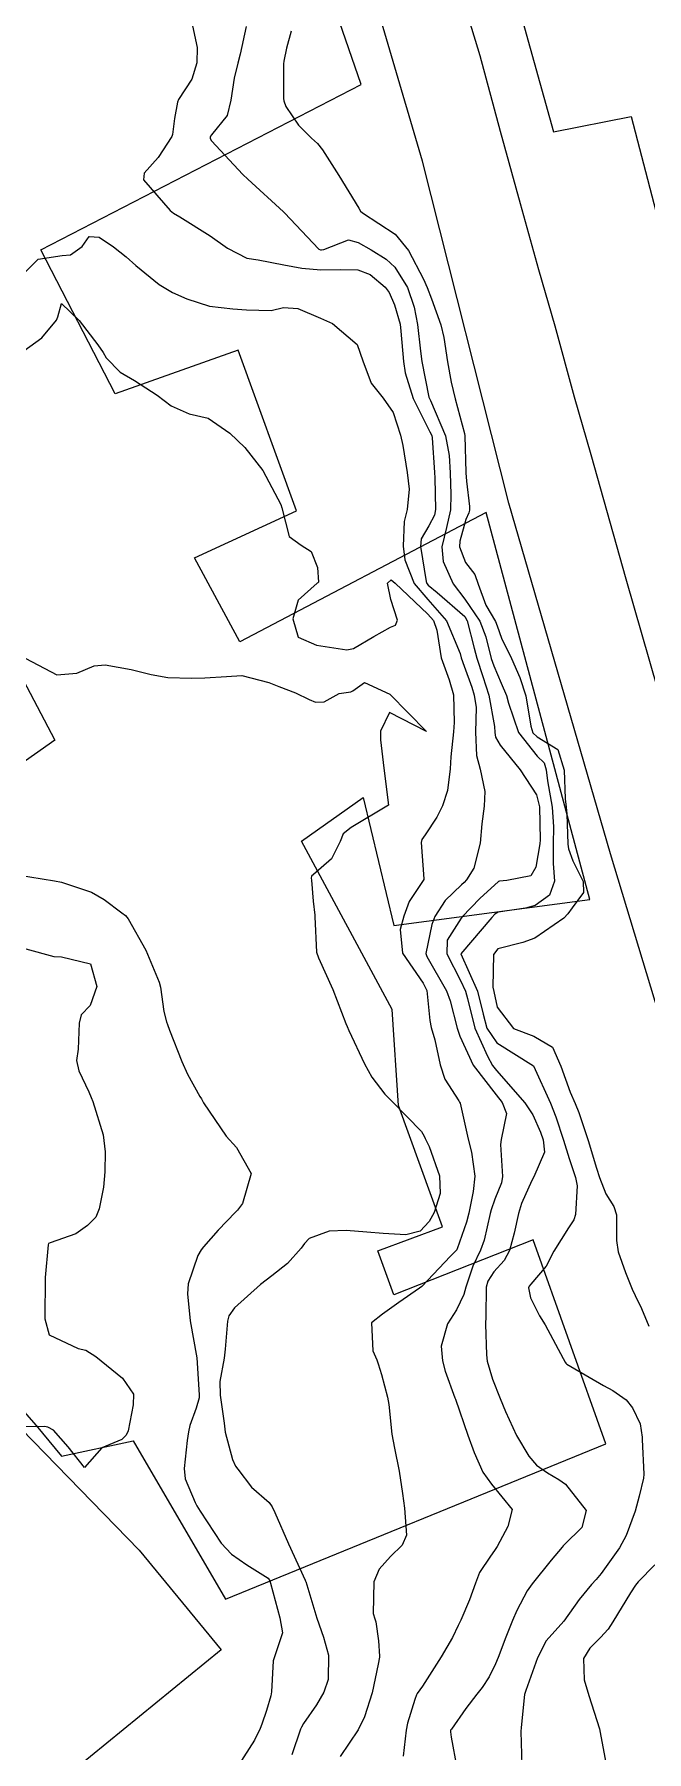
# Model space of a CAD drawing. Header units: metres. Extents: x 307586 to 320046, y 7427249 to 7434250.
# Drawn here: x 319036.4 to 319069.5, y 7429030 to 7429122.8 of the extents above; entities that cross this region are included whole.
import ezdxf

# ---------------------------------------------------------------- set-up
doc = ezdxf.new("R2010")
doc.units = ezdxf.units.M
doc.header["$MEASUREMENT"] = 0
for name, color, linetype in [('Curvas de Nivel 1m', 11, 'Continuous'), ('Curvas de Nivel 5m', 15, 'Continuous'), ('Divisa', 42, 'FENCELINE2'), ('Edificações', 30, 'Continuous'), ('Vias Primárias', 230, 'Continuous')]:
    doc.layers.add(name, color=color, linetype=linetype)
doc.linetypes.add('FENCELINE2', pattern='A,0.25,-0.1,[132,ltypeshp.shx,S=0.1,R=0,X=-0.1,Y=0],-0.1,1', length=1.45)

msp = doc.modelspace()

# ---------------------------------------------------------------- linework, layer by layer
at = {"layer": 'Curvas de Nivel 1m', "flags": 128}
for points, elevation in [([(319044.9578141012, 7429123.300951035), (319045.2031806699, 7429122.130542136), (319045.1867961113, 7429121.298361216), (319044.9097537623, 7429120.405247657), (319044.1912757767, 7429119.30811642), (319044.1364013593, 7429119.172450445), (319043.987561573, 7429118.286284589), (319043.861952386, 7429117.42378129), (319043.827327834, 7429117.311455898), (319043.0971395539, 7429116.183066193), (319042.3363298791, 7429115.326165877), (319042.3056048042, 7429114.970187503), (319043.7361738115, 7429113.311967438), (319043.9306669756, 7429113.159978089), (319044.2609916804, 7429112.971933515), (319045.9128960526, 7429111.945249892), (319046.8352601259, 7429111.270676577), (319047.8977349538, 7429110.741764957), (319048.5071306893, 7429110.643580288), (319049.894324881, 7429110.380757677), (319050.8616801908, 7429110.194536086), (319051.8918508643, 7429110.103356007), (319052.9711092063, 7429110.120228468), (319053.8919553576, 7429110.093805338), (319054.5503952948, 7429109.840956262), (319055.3609473959, 7429109.167829551), (319055.5891303744, 7429108.873485027), (319055.8734654419, 7429108.214813772), (319056.1690226351, 7429107.15693895), (319056.2197610773, 7429106.794099282), (319056.3523489623, 7429105.154805687), (319056.4484931041, 7429104.531988329), (319056.8875203691, 7429103.149253972), (319057.7860759362, 7429101.350575466), (319057.8807018727, 7429101.139022158), (319057.9067620105, 7429101.013653385), (319058.02981702, 7429099.137331006), (319058.0453508149, 7429098.851860765), (319058.0963359333, 7429097.136465818), (319058.0407139258, 7429096.834645093), (319057.7297072604, 7429096.259330419), (319057.3099413537, 7429095.553203769), (319057.2706767826, 7429095.144422408), (319057.5805693763, 7429093.254617586), (319057.6249240754, 7429093.140679937), (319057.6917501386, 7429093.062188961), (319058.1710167194, 7429092.649766085), (319059.6664334402, 7429091.354409062), (319059.8086945484, 7429091.117813346), (319060.1785458311, 7429089.642370398), (319060.3160604813, 7429089.109902857), (319060.6508864383, 7429088.122524356), (319060.9672632395, 7429087.099834815), (319061.2797575201, 7429085.412697649), (319061.2925006245, 7429085.094506253), (319061.3238451695, 7429084.827588071), (319061.5861370595, 7429084.411975526), (319062.6674842239, 7429083.079054334), (319063.5526513618, 7429081.718937173), (319063.7020496943, 7429081.067613018), (319063.7399011332, 7429079.281612946), (319063.7254309927, 7429079.066962299), (319063.510245769, 7429077.802846469), (319063.2456008028, 7429077.332514817), (319061.9495576204, 7429077.0855336), (319061.5467908784, 7429077.045012887), (319061.501994558, 7429077.028483589), (319060.4878109972, 7429076.105109549), (319059.524294361, 7429075.119229347), (319059.4722862587, 7429075.056895444), (319058.7265865532, 7429073.861004103), (319058.7057463665, 7429073.127471712), (319059.4314548961, 7429071.682018657), (319059.713020264, 7429071.107098973), (319059.810654153, 7429070.714430086), (319060.220328934, 7429069.101825886), (319060.8912363938, 7429067.591613862), (319061.1648530759, 7429067.092169797), (319061.3786630719, 7429066.806384511), (319062.917749862, 7429065.074351679), (319063.3463464806, 7429064.412917638), (319063.7563947708, 7429063.482995356), (319063.9049299196, 7429063.061419816), (319063.977643629, 7429062.405637343), (319063.4057555881, 7429061.06845743), (319063.3009459588, 7429060.872865452), (319062.7456844565, 7429059.61808604), (319062.5691802109, 7429059.077137375), (319062.3393134609, 7429058.012262509), (319062.085125433, 7429057.081777922), (319061.7934906635, 7429056.545960316), (319061.2454053154, 7429055.922534079), (319060.911484612, 7429055.417926285), (319060.8342773803, 7429055.093986403), (319060.8005935297, 7429053.510653553), (319060.7902031957, 7429053.094227144), (319060.8372735028, 7429051.44441649), (319060.8832878068, 7429051.092996298), (319061.1732419796, 7429050.122467536), (319061.5749603455, 7429049.085879572), (319061.8676374803, 7429048.371043056), (319062.4584407293, 7429047.076810715), (319063.12622298, 7429045.957045055), (319063.5389806529, 7429045.483470348), (319064.1339922383, 7429045.054683879), (319064.7613324963, 7429044.697117791), (319065.1070990823, 7429044.458177808), (319066.2385630119, 7429043.028543546), (319066.0067156313, 7429042.103008826), (319065.0651050264, 7429041.18584814), (319064.9906908014, 7429041.114426299), (319064.9267741299, 7429041.042042151), (319064.3407797121, 7429040.335737104), (319063.3101653676, 7429039.065991283), (319063.0389767382, 7429038.675943398), (319062.4804154049, 7429037.623461537), (319062.2463113027, 7429037.077727427), (319061.897824263, 7429036.187216137), (319061.4801571877, 7429035.085127605), (319061.3354957862, 7429034.740500745), (319060.9823706758, 7429034.035337163), (319060.6111944634, 7429033.459030376), (319060.3239112848, 7429033.096490064), (319059.7339476245, 7429032.329654193), (319058.9444704517, 7429031.213543163), (319058.9073069429, 7429031.146694943), (319058.8960406994, 7429031.110703153), (319058.8961975662, 7429031.064436695), (319058.9396197363, 7429030.780243209), (319059.2339688251, 7429029.106889488)], 779), ([(319047.8546594951, 7429123.262973871), (319047.5288440384, 7429121.769121186), (319047.3955168918, 7429121.26941101), (319047.2041654291, 7429120.461514264), (319047.0180197543, 7429119.274773466), (319046.8216338985, 7429118.446347877), (319045.9746796669, 7429117.398078299), (319045.9254764372, 7429117.32888577), (319045.9080904404, 7429117.280972406), (319045.8989549149, 7429117.207868366), (319045.9708486489, 7429117.073134462), (319047.678915369, 7429115.262740023), (319047.9503572775, 7429115.003997329), (319049.8702583541, 7429113.240626593), (319049.9319908877, 7429113.178238899), (319051.7760803844, 7429111.211902558), (319051.8740612217, 7429111.18185818), (319051.9026042608, 7429111.178695656), (319051.931965112, 7429111.180365372), (319052.0438561689, 7429111.208590615), (319053.3834896442, 7429111.722611106), (319053.9087483589, 7429111.578736979), (319054.6140928132, 7429111.17933237), (319055.4173403812, 7429110.68644231), (319055.8938430198, 7429110.252571564), (319056.573186298, 7429109.153097313), (319056.9412325229, 7429108.08030468), (319057.1193573171, 7429107.147435604), (319057.2840255141, 7429105.702823058), (319057.3559217269, 7429105.144769959), (319057.7359703293, 7429103.218501464), (319057.7602928454, 7429103.140526248), (319057.8113236181, 7429103.033754256), (319058.6345461424, 7429101.131483716), (319058.8323230189, 7429100.069394173), (319058.8770498236, 7429099.128858678), (319058.9247636522, 7429097.954682012), (319058.9046930595, 7429097.128382247), (319058.6908796749, 7429096.167977674), (319058.4378892858, 7429095.132750284), (319058.4952457126, 7429094.34186698), (319059.0349605812, 7429093.126579571), (319059.6804867539, 7429092.291296645), (319060.4882311663, 7429091.107620296), (319060.8068135442, 7429090.255086931), (319061.09724152, 7429089.09818514), (319061.2328314582, 7429088.690064798), (319061.6296451396, 7429087.762783539), (319061.9224915183, 7429087.08700426), (319062.0252180679, 7429086.677488561), (319062.5682773625, 7429085.080246404), (319063.5802689441, 7429083.805163982), (319063.9568434529, 7429083.444423029), (319064.0778192651, 7429083.062426474), (319064.143931797, 7429082.481594207), (319064.3899598661, 7429081.057294365), (319064.4718007089, 7429079.995396195), (319064.4540684952, 7429079.056032737), (319064.4576822525, 7429078.001132155), (319064.5125283261, 7429077.054855838), (319064.2492383086, 7429076.30094841), (319063.4828739446, 7429075.733776027), (319062.9597925378, 7429075.596148241), (319061.4772474323, 7429075.378675209), (319061.2956459788, 7429075.272670456), (319061.1281478765, 7429075.095171544), (319059.4529173042, 7429073.120000003), (319060.3575029287, 7429071.100654148), (319060.6562215924, 7429069.851780477), (319060.8563530302, 7429069.095465645), (319061.3951204376, 7429068.310313337), (319063.3829173043, 7429067.070000003), (319064.2961183838, 7429065.055851988), (319064.5985965509, 7429064.304350556), (319065.0072420664, 7429063.044885132), (319065.318218757, 7429062.060096857), (319065.6632382665, 7429061.036396794), (319065.7494434865, 7429060.58445309), (319065.6607132903, 7429059.036222043), (319065.5737529354, 7429058.743288905), (319065.2756136649, 7429058.30963607), (319064.4841650603, 7429057.051681287), (319064.0716344916, 7429056.236651836), (319063.2357271059, 7429055.257320113), (319063.1527838223, 7429055.15216733), (319063.1226040435, 7429055.071103136), (319063.2274755271, 7429054.525822286), (319063.7053750615, 7429053.550268213), (319064.0178776277, 7429053.057925599), (319064.9866543111, 7429051.242240549), (319065.0908206958, 7429051.041381453), (319065.1298302602, 7429050.988226995), (319065.1819080366, 7429050.939073241), (319065.4075259842, 7429050.810853774), (319067.1705486812, 7429049.783137699), (319067.6697733286, 7429049.514310086), (319068.391536975, 7429049.001570708), (319068.7325898343, 7429048.570324204), (319069.1501713759, 7429047.71540717), (319069.2552033911, 7429046.988877143), (319069.2661495183, 7429046.863640068), (319069.3521226706, 7429044.98760795), (319069.3319463283, 7429044.766546151), (319069.1009530186, 7429043.793571431), (319068.8806248248, 7429042.99318439), (319068.4022361556, 7429041.670803421), (319068.0422646863, 7429041.005309792), (319067.049000165, 7429039.628286079), (319066.771761668, 7429039.296633531), (319066.525362372, 7429039.025175553), (319065.8529312066, 7429038.213622184), (319065.0229173042, 7429037.040000004), (319064.0781028765, 7429035.982676799), (319063.604616817, 7429035.060824511), (319062.9751290368, 7429033.291173255), (319062.9101784919, 7429033.134006267), (319062.8940378848, 7429033.070788799), (319062.7179714225, 7429031.300655171), (319062.6990711504, 7429031.072438465), (319062.749875019, 7429029.246538092)], 778), ([(319050.2890409251, 7429122.996684801), (319050.0355216194, 7429122.08028768), (319049.8831860569, 7429121.38327773), (319049.8658120412, 7429121.241571056), (319049.8779492267, 7429119.36749269), (319049.8893516738, 7429119.24113566), (319049.9983099225, 7429118.932841222), (319050.6747773489, 7429117.921115416), (319051.3923918846, 7429117.218813817), (319051.7006663631, 7429116.936091456), (319051.9736979593, 7429116.595377004), (319052.8565398445, 7429115.200963779), (319053.9353488814, 7429113.433157718), (319054.0247903064, 7429113.279598922), (319054.1441687394, 7429113.186831232), (319055.9159157729, 7429112.026564579), (319056.6309582423, 7429111.152719595), (319057.4431634665, 7429109.588637758), (319057.6405979581, 7429109.142423197), (319057.8768917959, 7429108.537449169), (319058.3711181094, 7429107.134917997), (319058.5351218458, 7429106.450734434), (319058.7336203359, 7429105.130992972), (319058.9293314119, 7429104.021436115), (319059.146136651, 7429103.126667811), (319059.6570123163, 7429101.249100549), (319059.6754406141, 7429101.121074772), (319059.7340126967, 7429099.149488541), (319059.7355757538, 7429099.12027342), (319059.7584495171, 7429098.673221292), (319059.9256536598, 7429097.298213181), (319059.9296650867, 7429097.117198788), (319059.8863677285, 7429096.97218053), (319059.7351157454, 7429096.599896079), (319059.4035438017, 7429095.437225626), (319059.3852331977, 7429095.123276845), (319059.7045316359, 7429094.281433167), (319060.2195328533, 7429093.633580513), (319060.3963861105, 7429093.109447971), (319060.8069357519, 7429091.97205206), (319061.3254940565, 7429091.095061352), (319061.4269450667, 7429090.859868663), (319061.6538155051, 7429090.179820089), (319062.2015564978, 7429089.084413611), (319062.6464678916, 7429088.066175667), (319062.9685995507, 7429087.076543181), (319063.2383612321, 7429085.433554961), (319063.3504957473, 7429085.072424219), (319063.5906995166, 7429084.848221236), (319064.6943236734, 7429084.163648789), (319065.0479191007, 7429083.047874976), (319065.1002962909, 7429081.496101859), (319065.1503009321, 7429081.045889249), (319065.1837592304, 7429080.68973198), (319065.243146856, 7429079.044196561), (319065.2742864585, 7429078.797523386), (319065.5140965068, 7429078.157920252), (319066.0635189354, 7429077.034393989), (319066.0827851278, 7429076.445414724), (319065.4813903813, 7429075.604871807), (319065.2385315551, 7429075.281524405), (319065.0184628762, 7429075.04681682), (319063.4619704743, 7429073.975317009), (319062.8029564676, 7429073.733091362), (319061.4560290272, 7429073.4011723), (319061.2235482286, 7429073.09344054), (319061.1937643735, 7429071.326132212), (319061.2323486333, 7429071.091905691), (319061.4144199194, 7429070.240261519), (319062.2979134758, 7429069.081050041), (319063.3989748568, 7429068.675755257), (319064.4130428931, 7429068.074627434), (319064.8695656555, 7429067.047700279), (319065.361847432, 7429065.635341854), (319065.6462183981, 7429065.037066992), (319065.8308164537, 7429064.552446326), (319066.3422659981, 7429063.029906516), (319066.7981584914, 7429061.537569954), (319066.9547359133, 7429061.023481818), (319067.2942473789, 7429060.153007464), (319067.7315487773, 7429059.457526737), (319067.8808062565, 7429059.011031669), (319067.8767228916, 7429057.618612384), (319067.9575040066, 7429057.009581203), (319068.3577366066, 7429055.89183595), (319068.7126154717, 7429054.997804531), (319068.8763221671, 7429054.642231479), (319069.2224475465, 7429053.943024219), (319069.6234268913, 7429052.985894907)], 777), ([(319035.8361310899, 7429105.721378574), (319036.8152432857, 7429106.418233094), (319037.6054863784, 7429107.382474313), (319037.6691812796, 7429107.568399379), (319037.8665382524, 7429108.288063211), (319038.8228003654, 7429107.370301172), (319039.8398289811, 7429106.051167694), (319040.116633624, 7429105.636693642), (319040.2912978248, 7429105.353124295), (319041.046262988, 7429104.56281733), (319041.8207808721, 7429104.11635678), (319043.0365446353, 7429103.31776373), (319043.8043842559, 7429102.741130107), (319044.7802142225, 7429102.313242264), (319045.7950729165, 7429102.090374152), (319046.9716315785, 7429101.268112861), (319047.7752766761, 7429100.495937192), (319048.7539903877, 7429099.250089272), (319049.7355502139, 7429097.415527312), (319049.7821150559, 7429097.239262038), (319050.1716063028, 7429095.687335313), (319050.8207684875, 7429095.223382236), (319051.3644317678, 7429094.870140346), (319051.7008732207, 7429094.00559165), (319051.759939415, 7429093.209329782), (319051.7228396, 7429093.179318259), (319051.692252871, 7429093.165704448), (319050.6581573791, 7429092.245361753), (319050.381217139, 7429091.229225505), (319050.6620701039, 7429090.233926249), (319051.6489511373, 7429089.813383303), (319053.2893978322, 7429089.550661284), (319053.6472619285, 7429089.624462423), (319054.7551196852, 7429090.274672623), (319055.6592225774, 7429090.790527317), (319055.9321602949, 7429090.885317761), (319056.0263066699, 7429091.156366111), (319055.6797325237, 7429092.281014631), (319055.4962438295, 7429093.162950106), (319055.6947026891, 7429093.338538486), (319055.9069103434, 7429093.157860072), (319057.66821851, 7429091.493413719), (319057.979786486, 7429091.136831312), (319058.1627449434, 7429090.630074835), (319058.4017656446, 7429089.132411521), (319058.8278801258, 7429087.931098538), (319059.0619736368, 7429087.125609441), (319059.0913870955, 7429085.634259405), (319059.0550956656, 7429085.12537822), (319058.9250313196, 7429083.780974594), (319058.8806760703, 7429083.126922416), (319058.7320170193, 7429081.951481515), (319058.4621720731, 7429081.130807456), (319058.1615417473, 7429080.508878098), (319057.5270166094, 7429079.549930521), (319057.3539838712, 7429079.312346233), (319057.3080229748, 7429079.142148947), (319057.4617182092, 7429077.171990953), (319057.4503484855, 7429077.140425691), (319056.6712223472, 7429075.957890818), (319056.3750061695, 7429075.150979116), (319056.1858994021, 7429074.432614228), (319056.3050410281, 7429073.151478766), (319057.4288164647, 7429071.533277365), (319057.6157298792, 7429071.137107815), (319057.7880898895, 7429069.515638614), (319057.857863975, 7429069.133175804), (319058.0466243539, 7429068.476687662), (319058.3386093436, 7429067.125514623), (319058.5970762537, 7429066.353362939), (319059.3536195627, 7429065.180225847), (319059.393860041, 7429065.109590575), (319059.4138378027, 7429065.047848789), (319059.8612648161, 7429063.104716528), (319060.0293649721, 7429062.395875998), (319060.2198552145, 7429061.100830625), (319060.131698859, 7429060.264475387), (319059.8913146179, 7429059.103916029), (319059.7725119119, 7429058.610514595), (319059.2537531239, 7429057.165721312), (319059.2387985553, 7429057.124548766), (319059.2221485089, 7429057.110461536), (319058.90663159, 7429056.772285718), (319057.3551719048, 7429055.138166184), (319057.2319284281, 7429055.041112388), (319056.1024781301, 7429054.272872292), (319055.2177571517, 7429053.643984751), (319054.6205781016, 7429053.168885091), (319054.6951953166, 7429051.662576468), (319054.9075145529, 7429051.164131046), (319054.9807930616, 7429050.962878836), (319055.1750700576, 7429050.375275336), (319055.4933223751, 7429049.156695952), (319055.5567580317, 7429048.756163318), (319055.7305129986, 7429047.154024047), (319055.8759435152, 7429046.401963162), (319056.1154206206, 7429045.14997497), (319056.3017870147, 7429043.947112723), (319056.4174852942, 7429043.146754324), (319056.5269949028, 7429041.689524497), (319056.2915314304, 7429041.147713863), (319055.6620719542, 7429040.548741219), (319055.04990521, 7429039.858790581), (319054.7618439334, 7429039.164216103), (319054.7206122185, 7429037.461207782), (319054.8161377462, 7429037.162951697), (319054.8615381179, 7429037.012367826), (319055.0012051361, 7429035.988783184), (319055.0623981865, 7429035.159305194), (319055.0568897026, 7429035.094735233), (319054.9884761123, 7429034.715880805), (319054.6575114185, 7429033.164731092), (319054.2522955348, 7429031.871655939), (319053.9134527046, 7429031.175441973), (319052.9283026244, 7429029.728532007)], 781), ([(319035.9485371673, 7429089.086623291), (319037.6252239594, 7429088.200443679), (319038.6975946556, 7429088.298554192), (319039.6328374966, 7429088.688012832), (319040.2370492313, 7429088.747772687), (319041.6302589593, 7429088.486110335), (319042.7224609317, 7429088.223056792), (319043.6242286336, 7429088.064088625), (319044.8931288726, 7429088.021710926), (319045.6244538923, 7429088.049105871), (319046.782271925, 7429088.111727752), (319047.6265517029, 7429088.168959909), (319049.0700126964, 7429087.796683916), (319049.617900686, 7429087.572225456), (319050.5198666565, 7429087.226395763), (319051.2669447073, 7429086.872591085), (319051.608028169, 7429086.721086478), (319052.0671530286, 7429086.746587799), (319052.887211033, 7429087.197257065), (319053.5136683013, 7429087.291768016), (319053.6151373284, 7429087.338001612), (319054.2412208841, 7429087.799733034), (319055.6229173043, 7429087.160000003), (319057.5929173043, 7429085.140000003), (319055.6079403772, 7429086.1615382), (319055.1183324429, 7429085.167118777), (319055.1118313865, 7429084.690822153), (319055.2977327065, 7429083.164127773), (319055.5429173043, 7429081.160000003), (319053.5306225077, 7429079.960520347), (319053.1037622337, 7429079.617622853), (319052.9309561145, 7429079.195919614), (319052.4583529232, 7429078.250822363), (319051.4960530049, 7429077.419046709), (319051.3869563119, 7429077.319188234), (319051.3737534218, 7429077.211787462), (319051.3855636491, 7429077.105303616), (319051.4805266557, 7429075.970935147), (319051.556242159, 7429075.209166754), (319051.5667264789, 7429075.114295693), (319051.660763005, 7429073.207921546), (319051.7578745406, 7429072.897302737), (319052.538023467, 7429071.198848943), (319053.233488511, 7429069.362851601), (319053.3064356031, 7429069.19096482), (319053.399847145, 7429068.985322716), (319054.2523514527, 7429067.176808491), (319054.6466742592, 7429066.451733273), (319055.3566777647, 7429065.536046049), (319055.7276567922, 7429065.156252608), (319057.3366725608, 7429063.515525655), (319057.4687914517, 7429063.272510929), (319057.5321242367, 7429063.137011901), (319057.7487882266, 7429062.711462962), (319058.2957834053, 7429061.125107012), (319058.3397851068, 7429060.170707712), (319058.006950501, 7429059.129139505), (319057.7502214747, 7429058.658463217), (319057.2676978583, 7429058.125370272), (319056.4902492578, 7429057.922025107), (319055.2655773222, 7429058.004001203), (319054.3705060226, 7429058.069286755), (319053.267457225, 7429058.159328049), (319052.3350946833, 7429058.131117615), (319051.2607084448, 7429057.729409368), (319051.0051830577, 7429057.464021921), (319050.8189672782, 7429057.214339504), (319050.0801524523, 7429056.386053034), (319049.2377347327, 7429055.71174285), (319048.6356032898, 7429055.238959714), (319047.2201866041, 7429053.986929988), (319046.918832846, 7429053.560025562), (319046.8393894121, 7429053.263735283), (319046.7117417287, 7429051.74313435), (319046.6547496021, 7429051.265281681), (319046.4357816657, 7429050.001825251), (319046.4457296485, 7429049.26717188), (319046.6561544718, 7429047.748863416), (319046.723373365, 7429047.264095444), (319047.1181084981, 7429045.779119384), (319047.2849453195, 7429045.427769899), (319047.3959857536, 7429045.255753978), (319048.1485784402, 7429044.289530913), (319049.0952665115, 7429043.464920728), (319049.2618891315, 7429043.228310286), (319049.402887608, 7429042.912162433), (319050.1457939463, 7429041.219171236), (319051.043335193, 7429039.25178887), (319051.0638713046, 7429039.209790464), (319051.0710887222, 7429039.181113575), (319051.6659201466, 7429037.203469976), (319052.0319693733, 7429036.170361023), (319052.2961445204, 7429035.196967731), (319052.2790189299, 7429033.897916527), (319052.0458366775, 7429033.199270809), (319051.6482060754, 7429032.517571924), (319050.9475383032, 7429031.518066599), (319050.8372298263, 7429031.318369905), (319050.7936332203, 7429031.211492844), (319050.3229372837, 7429029.822100832)], 782.0000000000001), ([(319035.4929173043, 7429077.400000003), (319037.4898155992, 7429077.069829494), (319037.8737281055, 7429076.991496054), (319039.4839636534, 7429076.464634919), (319040.1853311198, 7429076.054779813), (319041.1295007255, 7429075.335151253), (319041.3281521384, 7429075.188818133), (319041.4698029638, 7429075.018565957), (319042.4227899836, 7429073.320301276), (319043.1487552653, 7429071.59112047), (319043.2188171104, 7429071.312041007), (319043.4098870542, 7429070.006974999), (319043.5503635932, 7429069.453796633), (319043.5957469986, 7429069.307107558), (319043.7019329408, 7429069.001877292), (319044.3743398087, 7429067.294978667), (319044.6890283558, 7429066.613038999), (319045.3542751508, 7429065.415784658), (319045.4334929276, 7429065.279194248), (319045.5536264733, 7429065.075236104), (319046.7737300169, 7429063.265591877), (319047.3238973718, 7429062.658671171), (319048.1225178163, 7429061.247705997), (319047.6515168195, 7429059.619475768), (319047.3905493265, 7429059.258385524), (319047.3364429885, 7429059.204844095), (319047.2813031529, 7429059.152389911), (319046.3473133461, 7429058.188588834), (319045.5551447279, 7429057.27697773), (319045.4185032028, 7429057.111068935), (319045.2482991185, 7429056.818181427), (319044.7241977987, 7429055.287630797), (319044.6732301263, 7429054.734166468), (319044.8203529654, 7429053.285888469), (319045.1829173043, 7429051.280000003), (319045.3174659634, 7429049.278454517), (319045.3125995658, 7429049.1265187), (319045.1521560255, 7429048.562581416), (319044.8082129484, 7429047.614593833), (319044.7270511678, 7429047.286087996), (319044.6567430123, 7429046.815612204), (319044.4934927859, 7429045.289291372), (319044.5577953103, 7429044.738618652), (319045.0946758303, 7429043.455852611), (319045.193841542, 7429043.278990761), (319045.3692398373, 7429042.996664207), (319046.4964886678, 7429041.26566429), (319047.0570628555, 7429040.674555128), (319047.8968358465, 7429040.092781948), (319049.0442793619, 7429039.366205765), (319049.1293762763, 7429039.229135415), (319049.1743695784, 7429039.095211377), (319049.6651730037, 7429037.223477446), (319049.8094134351, 7429036.417413042), (319049.4252422804, 7429035.225676754), (319049.3202050587, 7429034.896100376), (319049.2307610561, 7429033.227421566), (319049.1931517865, 7429033.004175814), (319048.9575677653, 7429032.206697406), (319048.7047721699, 7429031.475398288), (319048.6124192573, 7429031.234957474), (319048.3014488044, 7429030.604409437), (319047.4424363202, 7429029.252207218)], 783), ([(319035.947260402, 7429073.395056574), (319037.447007949, 7429072.986042988), (319037.8670733113, 7429072.955332422), (319039.4411896598, 7429072.578157039), (319039.7878583172, 7429071.354525888), (319039.4126787115, 7429070.33614072), (319038.9403534981, 7429069.831908533), (319038.8339225904, 7429069.365689951), (319038.7647295092, 7429067.976711284), (319038.6819317281, 7429067.360364787), (319038.8134512285, 7429066.804382097), (319039.3559654025, 7429065.654809829), (319039.477193366, 7429065.348757244), (319039.5568698359, 7429065.141927219), (319040.1218531484, 7429063.342110645), (319040.235036148, 7429062.424984743), (319040.2143767715, 7429061.340885408), (319040.1353570193, 7429060.500743325), (319039.9142233125, 7429059.343686943), (319039.7324684405, 7429058.889038939), (319039.2691732218, 7429058.433727837), (319038.6416560445, 7429057.979878358), (319037.2547452924, 7429057.501865879), (319037.1728428308, 7429057.462106824), (319037.1409529119, 7429057.381119646), (319036.9911388662, 7429055.626662854), (319036.9795099008, 7429055.382534076), (319036.9750628048, 7429053.622659644), (319036.9777354994, 7429053.382351822), (319037.2001067697, 7429052.525964371), (319038.7635124807, 7429051.782178579), (319039.1880548706, 7429051.692504426), (319039.7179393013, 7429051.344649783), (319041.1714951865, 7429050.187788222), (319041.761093505, 7429049.324018241), (319041.7395356968, 7429048.738746626), (319041.4703902825, 7429047.326625274), (319041.3624648083, 7429047.095815175), (319041.1282879761, 7429046.867067191), (319040.0571256, 7429046.407120833), (319039.1129173043, 7429045.350000003), (319038.2346465163, 7429046.473963642), (319037.4335117259, 7429047.375491087), (319037.1353206242, 7429047.540221331), (319036.9458470972, 7429047.571818184), (319035.1352700877, 7429047.556852225)], 784), ([(319069.9433186596, 7429040.091812762), (319069.0447589554, 7429039.174165121), (319068.89228116, 7429038.992259546), (319068.6268265937, 7429038.584208569), (319067.6736193119, 7429037.010239474), (319067.4131668401, 7429036.617864694), (319067.0099313679, 7429036.154270914), (319066.439695272, 7429035.587263204), (319066.0887499121, 7429035.029041678), (319066.1333120575, 7429033.876566973), (319066.3694156573, 7429033.026035021), (319066.9458576455, 7429031.216022752), (319066.9949248187, 7429031.01921989), (319067.2885065109, 7429029.376539973)], 777)]:
    msp.add_lwpolyline(points, dxfattribs=dict(at, elevation=elevation))
at = {"layer": 'Curvas de Nivel 5m', "elevation": 780, "flags": 128}
msp.add_lwpolyline([(319035.8885643241, 7429109.964701985), (319036.6160984288, 7429110.672411179), (319037.8979371589, 7429110.881985471), (319038.3641814139, 7429110.909417426), (319038.9868796611, 7429111.369160381), (319039.3643963884, 7429111.912188962), (319039.9104179778, 7429111.860044909), (319040.6863405721, 7429111.348248654), (319041.357152101, 7429110.79774384), (319041.893057914, 7429110.344060981), (319043.1475451079, 7429109.317353726), (319043.8763303419, 7429108.870869175), (319044.6410109947, 7429108.528817165), (319045.8658878925, 7429108.144705886), (319047.131047754, 7429108.000191117), (319047.8630991289, 7429107.938788308), (319049.2032739869, 7429107.906131729), (319049.8651982552, 7429108.058730065), (319050.6496447605, 7429108.013178865), (319051.8657478263, 7429107.493052214), (319052.5236847758, 7429107.20339233), (319053.8459896222, 7429106.061487865), (319054.1519640133, 7429105.185214303), (319054.6089395753, 7429103.966318754), (319055.2658684194, 7429103.168205736), (319055.8014206028, 7429102.393553238), (319056.2047787261, 7429101.155781389), (319056.3209731511, 7429100.611074341), (319056.5545661255, 7429099.152083514), (319056.6610674273, 7429098.243705434), (319056.5538684847, 7429097.151890491), (319056.3968893318, 7429096.489429701), (319056.3374473941, 7429095.153754703), (319056.4381906993, 7429094.42007462), (319056.9306568228, 7429093.147622608), (319057.6800103037, 7429092.279533297), (319058.6821260508, 7429091.129807916), (319059.4157777627, 7429089.351728223), (319059.4808401996, 7429089.121620775), (319059.6385175345, 7429088.68002303), (319060.0570314775, 7429087.543368776), (319060.1848257512, 7429087.111571376), (319060.283557606, 7429086.439238677), (319060.254503614, 7429085.110076209), (319060.3098904123, 7429083.838731203), (319060.5045751302, 7429083.106025136), (319060.7601387284, 7429081.896619552), (319060.713497585, 7429081.1024413), (319060.5879019308, 7429080.158623626), (319060.5095423484, 7429079.105200628), (319060.1521324149, 7429077.753145433), (319059.7598147535, 7429077.116146541), (319059.6380857917, 7429076.980714709), (319059.4989874482, 7429076.858009603), (319058.6074922875, 7429076.002908355), (319058.0589474169, 7429075.134139702), (319057.8968065602, 7429074.707547328), (319057.5675860966, 7429073.138853314), (319057.6115393359, 7429072.976546844), (319058.6790459192, 7429071.121158074), (319058.8785296033, 7429070.579087245), (319059.2567651381, 7429069.112192287), (319059.3963188695, 7429068.670104351), (319060.1266552826, 7429067.102500122), (319061.3591299536, 7429065.504176627), (319061.6890587203, 7429065.086638588), (319061.9335567021, 7429064.497630518), (319061.6411322496, 7429063.086917855), (319061.6079813876, 7429062.807954599), (319061.7172323317, 7429061.085856853), (319061.6527697972, 7429060.733079784), (319061.2906103444, 7429059.859304021), (319061.0887711493, 7429059.288068302), (319061.0382716629, 7429059.09244646), (319060.7211877287, 7429057.64267361), (319060.5222426475, 7429057.097369901), (319060.1091732733, 7429056.236445935), (319059.7333776198, 7429055.104995402), (319059.6251645985, 7429054.70982852), (319059.2206172621, 7429053.879995783), (319058.7346862978, 7429053.117173469), (319058.399707107, 7429051.917064319), (319058.4599388451, 7429051.12084468), (319058.6166082898, 7429050.557708539), (319059.1379038037, 7429049.110375206), (319059.1619927461, 7429049.048362791), (319059.8271173372, 7429047.103058004), (319060.1791160015, 7429046.155085855), (319060.6465838651, 7429045.094663337), (319061.1065053099, 7429044.448800567), (319062.2240806245, 7429043.07868837), (319062.0026404049, 7429042.157187485), (319061.4184762561, 7429041.086444414), (319061.28538347, 7429040.863039573), (319061.0576094609, 7429040.559215663), (319060.4746630433, 7429039.669734148), (319060.2424149614, 7429039.098005027), (319059.9331265959, 7429038.197196567), (319059.4576240888, 7429037.105552936), (319059.316195312, 7429036.800595168), (319059.0033632086, 7429036.154590432), (319058.3971394016, 7429035.118936672), (319057.3773765416, 7429033.534447873), (319057.0955225768, 7429033.138160924), (319057.0533640035, 7429033.057103151), (319056.9680771611, 7429032.817323789), (319056.5705907235, 7429031.521776497), (319056.4968577366, 7429031.144460599), (319056.3383066123, 7429029.736421013)], dxfattribs=at)
at = {"layer": 'Divisa'}
msp.add_lwpolyline([(318957.4782988752, 7429343.107896538), (318955.4355555578, 7429327.06200597), (318954.9597267886, 7429326.718743542), (318954.6531534924, 7429293.53386337), (318952.0344069281, 7429255.945396299), (318948.0642897761, 7429244.051377795), (318949.6956424013, 7429215.045729996), (318958.9906239609, 7429217.362163137), (318965.8763530535, 7429193.335708404), (318966.6103792442, 7429193.546072586), (318972.9773447177, 7429172.128897603), (318984.5266741093, 7429138.387837084), (319004.4485919764, 7429092.713359217), (319015.0808746746, 7429074.748909112), (319028.6842029429, 7429054.635853995), (319042.0667815547, 7429040.875315259), (319046.4931709415, 7429035.487195025), (319032.3568919406, 7429023.952307928)], dxfattribs=at)
at = {"layer": 'Edificações'}
for points in [[(319074.5911778143, 7429086.366054786), (319104.9117002009, 7429094.692195445), (319102.7072599094, 7429105.919878683), (319095.1218522703, 7429103.827648107), (319082.4050384676, 7429153.968891139), (319078.4519529564, 7429169.30763868), (319059.8442428635, 7429165.212280154), (319057.636469703, 7429173.718086042), (319041.6569792329, 7429170.462787447), (319044.6006094495, 7429160.801877033), (319056.3749283238, 7429163.742131033), (319063.7334988852, 7429134.309993389), (319064.4690529534, 7429131.106899909), (319060.8947025452, 7429130.371825349), (319064.4690529534, 7429117.560645953), (319068.674224549, 7429118.400750125), (319074.3501002968, 7429096.608831022), (319072.3526008655, 7429095.663741479), (319074.5911778143, 7429086.366054786)], [(319026.8300554283, 7429058.624699236), (319036.5042841515, 7429047.617825475), (319037.8747891901, 7429045.957766129), (319041.7366650985, 7429046.797365044), (319046.7268788158, 7429038.227408803), (319067.3005775795, 7429046.62247791), (319063.3627424684, 7429057.666956589), (319055.8335896166, 7429054.693698338), (319054.9754463893, 7429057.067393195), (319058.460092307, 7429058.366549367), (319056.0962802841, 7429064.925192959), (319055.7448141085, 7429070.112567456), (319050.8421639471, 7429079.207229342), (319054.1689730919, 7429081.568360502), (319055.8323776643, 7429074.659898399), (319066.4256489935, 7429076.059083957), (319060.8229953657, 7429096.985415714), (319047.5157587864, 7429089.989532165), (319045.0643832076, 7429094.536863108), (319050.5798772637, 7429097.072881402), (319047.4283972226, 7429105.757334962), (319040.7747789329, 7429103.396203802), (319036.7475623376, 7429111.179145818), (319054.0669671042, 7429120.127146724), (319046.720314074, 7429141.412322282)], [(319026.2855858441, 7429106.033845103), (319037.5130112298, 7429084.682218629), (319029.0116706176, 7429078.698981581)]]:
    msp.add_lwpolyline(points, dxfattribs=at)
at = {"layer": 'Vias Primárias'}
for points in [[(319159.1301045993, 7429008.398335321), (319136.127451375, 7429011.233471225), (319115.7533207617, 7429014.039894316), (319097.4954609079, 7429018.347435664), (319089.9095482886, 7429022.333296174), (319081.0559335327, 7429029.839108665), (319077.5741964817, 7429042.056565485), (319073.2010684923, 7429059.828779237), (319067.5409481248, 7429078.537145725), (319062.0456532742, 7429097.486452091), (319057.3940792371, 7429115.98303393), (319052.1815732634, 7429133.693663344)], [(319159.1301045993, 7429008.398335321), (319136.127451375, 7429011.233471225), (319115.7533207617, 7429014.039894316), (319097.4954609079, 7429018.347435664), (319089.9095482886, 7429022.333296174), (319081.0559335327, 7429029.839108665), (319077.5741964817, 7429042.056565485), (319073.2010684923, 7429059.828779237), (319067.5409481248, 7429078.537145725), (319062.0456532742, 7429097.486452091), (319057.3940792371, 7429115.98303393), (319052.1815732634, 7429133.693663344)], [(319059.2079678904, 7429125.899262749), (319060.4872845704, 7429121.683655492), (319061.5776376829, 7429117.598914956), (319062.6674858153, 7429113.689327003), (319063.6559339362, 7429110.113011195), (319064.5430830414, 7429107.074408068), (319065.5751614462, 7429103.236403061), (319066.4907914312, 7429100.127234546), (319068.3757812878, 7429093.394986827), (319070.9379495087, 7429084.486626415), (319074.2063829497, 7429073.266685461), (319077.8839512979, 7429060.001542774), (319081.1229948949, 7429044.241349537), (319085.0227545035, 7429036.804819426), (319094.8362355046, 7429027.301763123), (319097.6194840296, 7429025.587488728), (319100.9530599083, 7429024.165784184), (319116.3005172385, 7429020.629020386), (319147.753306089, 7429016.025635308)], [(319059.2079678904, 7429125.899262749), (319060.4872845704, 7429121.683655492), (319061.5776376829, 7429117.598914956), (319062.6674858153, 7429113.689327003), (319063.6559339362, 7429110.113011195), (319064.5430830414, 7429107.074408068), (319065.5751614462, 7429103.236403061), (319066.4907914312, 7429100.127234546), (319068.3757812878, 7429093.394986827), (319070.9379495087, 7429084.486626415), (319074.2063829497, 7429073.266685461), (319077.8839512979, 7429060.001542774), (319081.1229948949, 7429044.241349537), (319085.0227545035, 7429036.804819426), (319094.8362355046, 7429027.301763123), (319097.6194840296, 7429025.587488728), (319100.9530599083, 7429024.165784184), (319116.3005172385, 7429020.629020386), (319147.753306089, 7429016.025635308)]]:
    msp.add_lwpolyline(points, dxfattribs=at)

doc.saveas('drawing.dxf')
